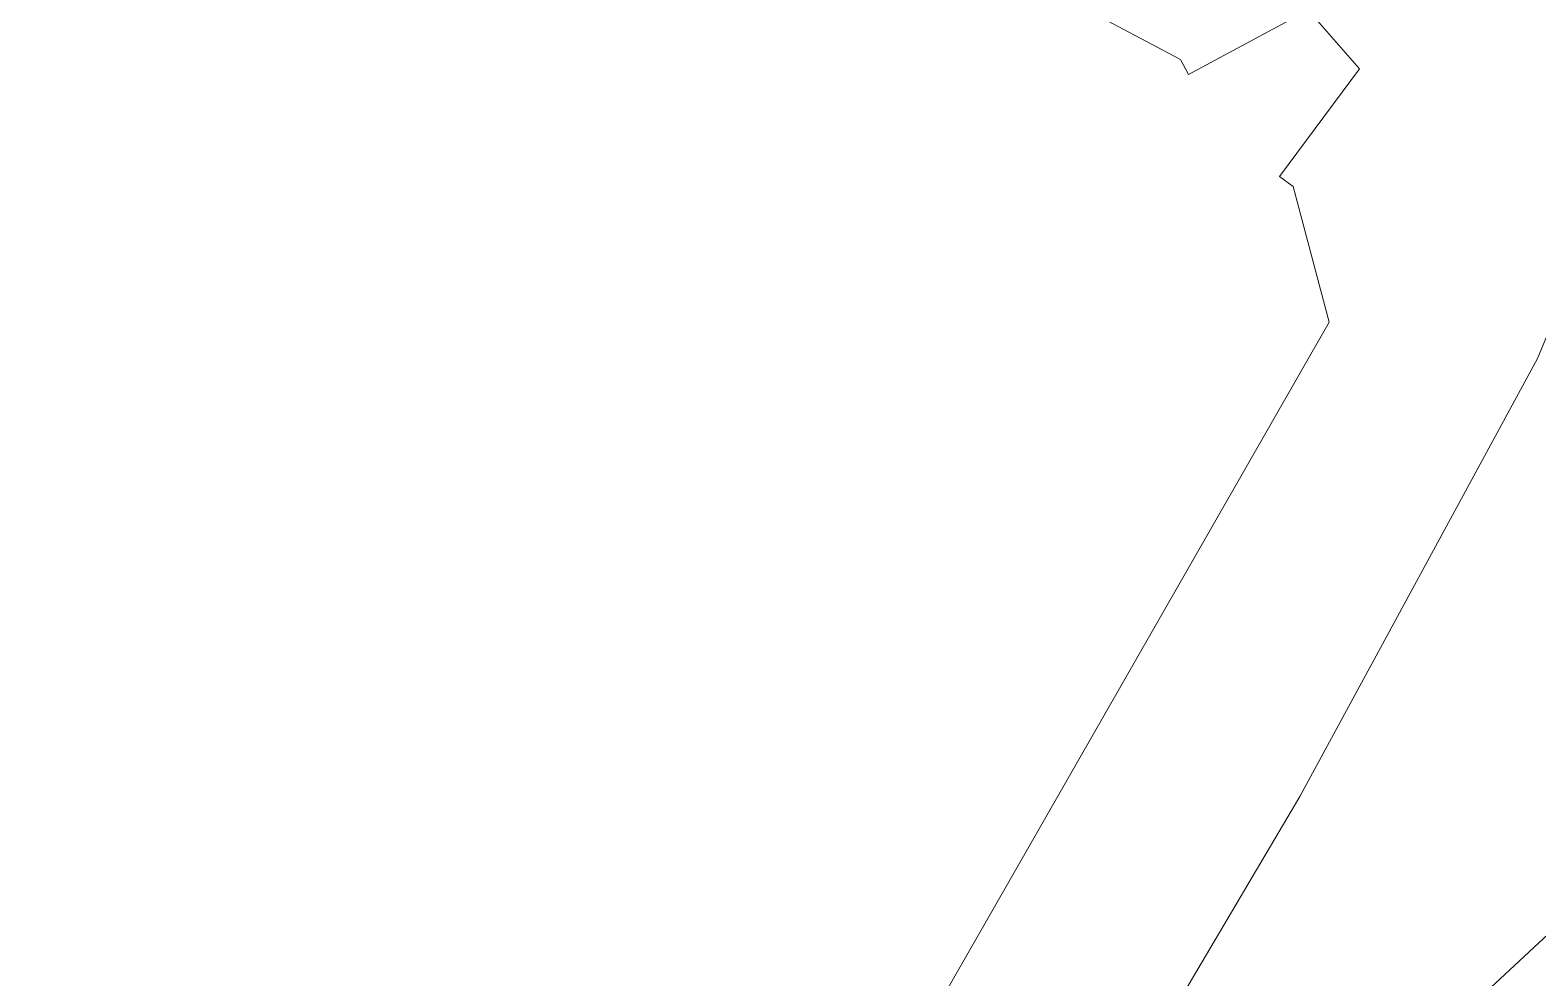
# Model space of a CAD drawing. Header units: millimetres. Extents: x -99530 to 90294, y -97212 to 56397.
# Drawn here: x -24171 to -2595, y 5417 to 18980 of the extents above; entities that cross this region are included whole.
import ezdxf

# ---------------------------------------------------------------- set-up
doc = ezdxf.new("R2010")
doc.units = ezdxf.units.MM
doc.header["$MEASUREMENT"] = 0
doc.layers.add('A-40-M_Soft_Landscaping_P2_Pen_No__1', color=7, linetype='Continuous', lineweight=13)
doc.layers.add('G-10-P_Topo_Tree_Planting_Pen_No__192', color=7, linetype='Continuous', lineweight=13)
doc.layers.add('New_A-20-M_Hard_Landscape', color=7, linetype='Continuous')
doc.layers.add('New_A-20-M_Hard_Landscape_Pen_No__53', color=7, linetype='Continuous', lineweight=35, true_color=0x444444)
doc.linetypes.add('CANOPYR', pattern='A,0,[2,EC-MA-00-GF-DR-A-00362 Phase 2 Central Wing Ground Floor GA-S2-P161.Shx,S=0.001587,R=0,X=0,Y=0],-130.2,0', length=130.2)

# ---------------------------------------------------------------- blocks, each defined once
blk = doc.blocks.new('Mesh_16_1', base_point=(-51572, -58964))
at = {"layer": 'New_A-20-M_Hard_Landscape_Pen_No__53', "linetype": 'Continuous', "flags": 128}
blk.add_lwpolyline([(-51572, -58964), (-45266, -58639, -0.034108), (-45058, -52905, -0.178607), (-35071, -32917), (-26070, -24532), (-21313, -26583), (-17527, -17989), (-18237, -17225), (-11233, -10707), (-10987, -10971), (402, -373), (-98, -155), (17122, 15869), (10988, 18539), (-39259, -28204, 0.179729), (-51322, -52209, 0.048754)], format="xyb", close=True, dxfattribs=at)

msp = doc.modelspace()

# ---------------------------------------------------------------- linework, layer by layer
at = {"layer": 'A-40-M_Soft_Landscaping_P2_Pen_No__1', "linetype": 'Continuous', "flags": 128}
msp.add_lwpolyline([(-24392.1, -7914.4), (-23829.4, -7710.8), (-23346.6, -7379.4), (-21203.4, -5371.4), (-21153, -5136.8), (-18654.2, -5673.7), (-18007.8, -4035.6), (-20144.2, -2726.2), (-20015.7, -2523.5), (-19416.8, -2890.3), (-15595, 385.4), (-11295.1, 4816.2), (-5581.8, 14803), (-6097.8, 16744.4), (-6290.3, 16887.7), (-5145.3, 18425.8), (-5881.2, 19267.4), (-7594.3, 18346.5), (-7708, 18557.9), (-12258, 20974.8)], dxfattribs=at)
at = {"layer": 'G-10-P_Topo_Tree_Planting_Pen_No__192', "linetype": 'CANOPYR', "flags": 128}
msp.add_lwpolyline([(-1993.9, 15741.9), (-2598.9, 14280.6), (-6000, 8013.9), (-9291.5, 2441.5), (-14837.8, -3392.1), (-18887.6, -7922.9), (-24757.9, -11374.3), (-30430, -8710.2), (-37002.3, -3949.2)], dxfattribs=at)

# ---------------------------------------------------------------- block references
at = {"layer": 'New_A-20-M_Hard_Landscape', "color": 49, "lineweight": 35, "true_color": 0x444444}
msp.add_blockref('Mesh_16_1', (-51572.4, -58963.6), dxfattribs=at)

doc.saveas('drawing.dxf')
